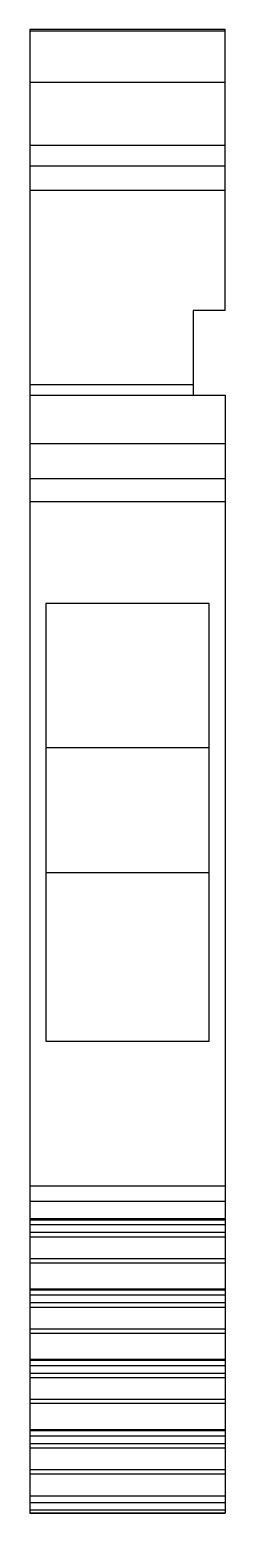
# Model space of a CAD drawing. Header units: millimetres. Extents: x 0 to 6.1, y -46.3 to 0.
import ezdxf

# ---------------------------------------------------------------- set-up
doc = ezdxf.new("R2010")
doc.units = ezdxf.units.MM

msp = doc.modelspace()

# ---------------------------------------------------------------- linework, layer by layer
at = {"color": 7, "linetype": 'Continuous', "lineweight": 25}
for p, q in [((6.1, 0), (0, 0)), ((0, 0), (0, -46.25)), ((0, -0.033), (6.1, -0.033)), ((6.1, -8.75), (6.1, 0)), ((6.1, -1.651), (0, -1.651)), ((0, -3.6), (6.1, -3.6)), ((6.1, -4.25), (0, -4.25)), ((0, -5), (6.1, -5)), ((5.1, -8.75), (5.1, -11.39)), ((6.1, -8.75), (5.1, -8.75)), ((5.1, -11.069), (0, -11.069)), ((6.1, -11.4), (0, -11.4)), ((5.1, -11.39), (6.1, -11.39)), ((6.1, -11.39), (6.1, -46.25)), ((0, -12.9), (6.1, -12.9)), ((6.1, -13.997), (0, -13.997)), ((0, -14.707), (6.1, -14.707)), ((5.6, -17.89), (0.5, -17.89)), ((0.5, -17.89), (0.5, -31.529)), ((5.6, -31.529), (5.6, -17.89)), ((0.5, -22.38), (5.6, -22.38)), ((5.6, -26.28), (0.5, -26.28)), ((0.5, -31.529), (5.6, -31.529)), ((6.1, -36.048), (0, -36.048)), ((0, -36.516), (6.1, -36.516)), ((6.1, -37.066), (0, -37.066)), ((0, -37.096), (6.1, -37.096)), ((6.1, -37.257), (0, -37.257)), ((6.1, -37.496), (0, -37.496)), ((6.1, -37.637), (0, -37.637)), ((6.1, -38.322), (0, -38.322)), ((0, -38.437), (6.1, -38.437)), ((6.1, -39.259), (0, -39.259)), ((0, -39.287), (6.1, -39.287)), ((6.1, -39.449), (0, -39.449)), ((6.1, -39.688), (0, -39.688)), ((6.1, -39.829), (0, -39.829)), ((6.1, -40.514), (0, -40.514)), ((0, -40.629), (6.1, -40.629)), ((6.1, -41.451), (0, -41.451)), ((0, -41.479), (6.1, -41.479)), ((0, -41.641), (6.1, -41.641)), ((0, -41.88), (6.1, -41.88)), ((0, -42.021), (6.1, -42.021)), ((6.1, -42.706), (0, -42.706)), ((0, -42.821), (6.1, -42.821)), ((6.1, -43.643), (0, -43.643)), ((0, -43.671), (6.1, -43.671)), ((0, -43.833), (6.1, -43.833)), ((0, -44.072), (6.1, -44.072)), ((0, -44.213), (6.1, -44.213)), ((6.1, -44.898), (0, -44.898)), ((0, -45.014), (6.1, -45.014)), ((0, -45.705), (6.1, -45.705)), ((6.1, -45.928), (0, -45.928)), ((6.1, -46.153), (0, -46.153)), ((6.1, -46.242), (0, -46.242)), ((0, -46.25), (6.1, -46.25))]:
    msp.add_line(p, q, dxfattribs=at)

doc.saveas('drawing.dxf')
